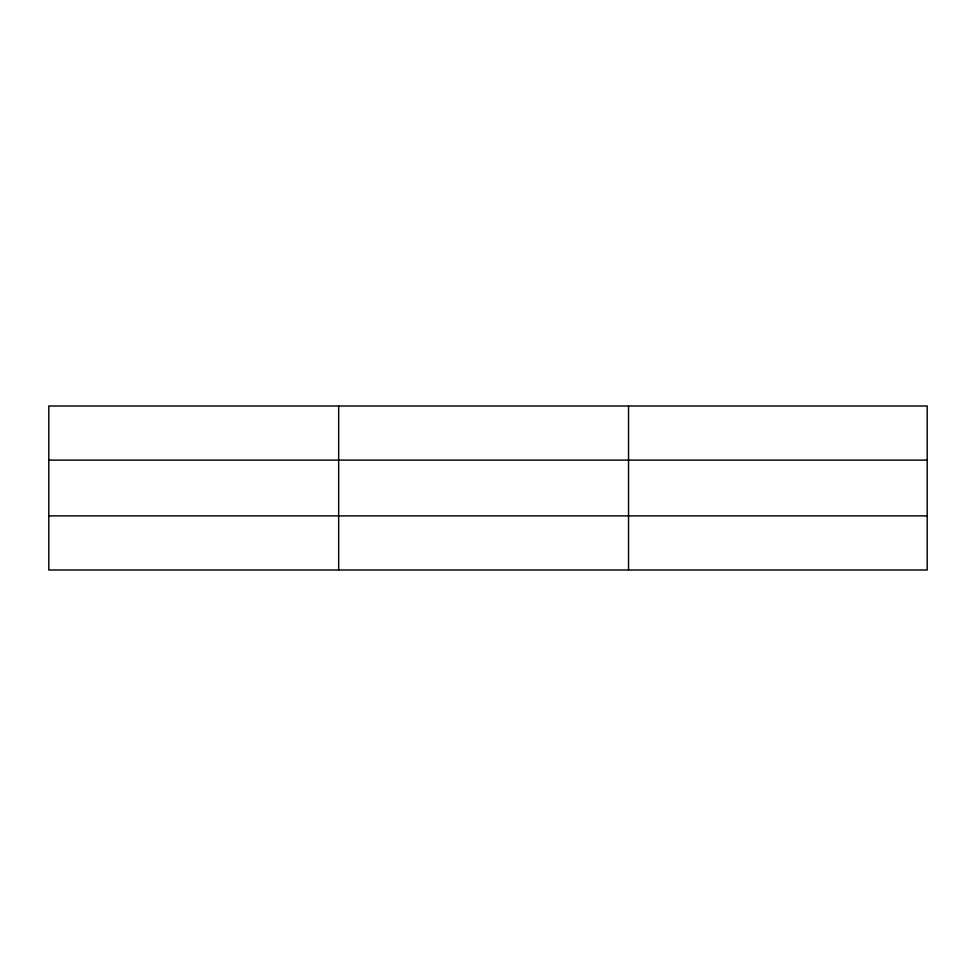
<?xml version="1.0" encoding="UTF-8"?>
<svg xmlns="http://www.w3.org/2000/svg" width="976" height="976" viewBox="0 0 976 976"><rect width="100%" height="100%" fill="white"/><g stroke="black" fill="none" stroke-linecap="round" stroke-linejoin="round"><path stroke-width="1.46" d="M338.672 569.996L338.672 406.004M628.544 569.996L628.544 406.004M927.2 515.877L927.2 569.996L48.8 569.996L48.8 406.004L927.2 406.004L927.2 515.877L48.8 515.877M48.8 460.123L927.2 460.123"/></g></svg>
